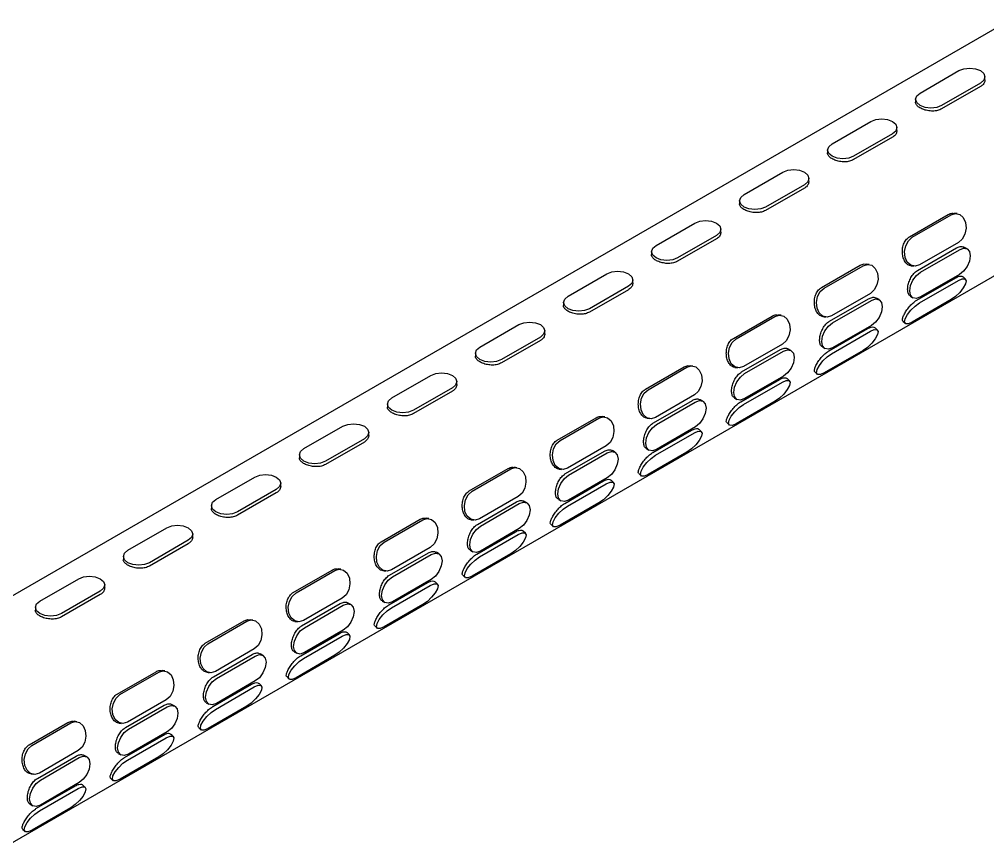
# Model space of a CAD drawing. Extents: x 0 to 3125, y 0 to 2290.
# Drawn here: x 2037.6 to 2195.8, y 1571.1 to 1706 of the extents above; entities that cross this region are included whole.
import ezdxf

# ---------------------------------------------------------------- set-up
doc = ezdxf.new("R2010")
doc.units = 0
doc.header["$LTSCALE"] = 10
doc.header["$MEASUREMENT"] = 0
doc.layers.get('0').update_dxf_attribs({"linetype": 'CONTINUOUS'})

msp = doc.modelspace()

# ---------------------------------------------------------------- linework, layer by layer
at = {"color": 7, "linetype": 'Continuous', "lineweight": 25}
for p, q in [((2301.2, 1764.62), (1888.05, 1526.11)), ((1905.5, 1495.89), (2318.64, 1734.4)), ((2184.77, 1693.96), (2191.11, 1697.62)), ((2195.37, 1696.13), (2195.37, 1696.61)), ((2194.64, 1695.59), (2188.29, 1691.93)), ((2194.64, 1695.04), (2188.29, 1691.37)), ((2184.04, 1692.94), (2184.04, 1692.46)), ((2170.38, 1685.65), (2176.73, 1689.32)), ((2180.98, 1687.82), (2180.98, 1688.3)), ((2180.25, 1687.29), (2173.91, 1683.62)), ((2180.25, 1686.73), (2173.91, 1683.07)), ((2169.65, 1684.64), (2169.65, 1684.16)), ((2156, 1677.35), (2162.35, 1681.01)), ((2165.87, 1678.98), (2159.53, 1675.32)), ((2166.6, 1679.52), (2166.6, 1680)), ((2165.87, 1678.43), (2159.53, 1674.77)), ((2155.27, 1676.33), (2155.27, 1675.85)), ((2183.02, 1670.45), (2189.37, 1674.11)), ((2183.47, 1670.38), (2189.82, 1674.04)), ((2190.81, 1674.25), (2190.39, 1674.31)), ((2141.62, 1669.05), (2147.96, 1672.71)), ((2152.22, 1671.22), (2152.22, 1671.7)), ((2151.49, 1670.68), (2145.14, 1667.02)), ((2151.49, 1670.13), (2145.14, 1666.46)), ((2191.03, 1669.52), (2184.68, 1665.86)), ((2140.89, 1668.03), (2140.89, 1667.55)), ((2184.37, 1664.98), (2190.71, 1668.64)), ((2184.85, 1664.7), (2191.19, 1668.36)), ((2192.44, 1668.49), (2192.02, 1668.73)), ((2176.43, 1665.94), (2176.01, 1666.01)), ((2127.24, 1660.75), (2133.58, 1664.41)), ((2168.64, 1662.15), (2174.99, 1665.81)), ((2169.09, 1662.08), (2175.44, 1665.74)), ((2183.28, 1665.72), (2183.7, 1665.66)), ((2137.84, 1662.92), (2137.84, 1663.4)), ((2184.24, 1660.11), (2190.58, 1663.77)), ((2184.69, 1659.66), (2191.03, 1663.32)), ((2191.2, 1664.29), (2184.85, 1660.63)), ((2192.19, 1663.52), (2191.82, 1663.9)), ((2137.11, 1662.38), (2130.76, 1658.71)), ((2137.11, 1661.82), (2130.76, 1658.16)), ((2176.65, 1661.22), (2170.3, 1657.56)), ((2126.51, 1659.73), (2126.51, 1659.25)), ((2169.99, 1656.67), (2176.33, 1660.34)), ((2170.46, 1656.4), (2176.81, 1660.06)), ((2178.06, 1660.19), (2177.64, 1660.42)), ((2183.19, 1660.75), (2183.6, 1660.51)), ((2189.83, 1660.19), (2183.49, 1656.53)), ((2154.26, 1653.85), (2160.6, 1657.51)), ((2154.71, 1653.78), (2161.05, 1657.44)), ((2162.04, 1657.64), (2161.63, 1657.71)), ((2168.9, 1657.42), (2169.31, 1657.35)), ((2181.95, 1656.7), (2182.33, 1656.33)), ((2112.85, 1652.44), (2119.2, 1656.11)), ((2123.45, 1654.61), (2123.45, 1655.09)), ((2169.86, 1651.8), (2176.2, 1655.47)), ((2170.31, 1651.35), (2176.65, 1655.02)), ((2176.81, 1655.99), (2170.47, 1652.33)), ((2177.81, 1655.22), (2177.43, 1655.59)), ((2122.72, 1654.07), (2116.38, 1650.41)), ((2122.72, 1653.52), (2116.38, 1649.86)), ((2155.6, 1648.37), (2161.95, 1652.03)), ((2162.26, 1652.92), (2155.92, 1649.25)), ((2156.08, 1648.1), (2162.43, 1651.76)), ((2163.67, 1651.88), (2163.26, 1652.12)), ((2168.81, 1652.44), (2169.22, 1652.2)), ((2175.45, 1651.89), (2169.1, 1648.22)), ((2112.12, 1651.43), (2112.12, 1650.95)), ((2139.88, 1645.54), (2146.22, 1649.21)), ((2140.33, 1645.47), (2146.67, 1649.14)), ((2147.66, 1649.34), (2147.24, 1649.4)), ((2154.51, 1649.12), (2154.93, 1649.05)), ((2098.47, 1644.14), (2104.82, 1647.8)), ((2155.47, 1643.5), (2161.82, 1647.16)), ((2162.43, 1647.69), (2156.08, 1644.02)), ((2163.43, 1646.91), (2163.05, 1647.29)), ((2167.57, 1648.4), (2167.95, 1648.02)), ((2108.34, 1645.77), (2102, 1642.11)), ((2109.07, 1646.31), (2109.07, 1646.79)), ((2155.92, 1643.05), (2162.27, 1646.72)), ((2108.34, 1645.22), (2102, 1641.56)), ((2147.88, 1644.61), (2141.54, 1640.95)), ((2149.29, 1643.58), (2148.87, 1643.82)), ((2154.42, 1644.14), (2154.84, 1643.9)), ((2097.74, 1643.12), (2097.74, 1642.64)), ((2141.22, 1640.07), (2147.57, 1643.73)), ((2141.7, 1639.79), (2148.04, 1643.46)), ((2161.07, 1643.58), (2154.72, 1639.92)), ((2125.49, 1637.24), (2131.84, 1640.9)), ((2125.94, 1637.17), (2132.29, 1640.83)), ((2133.28, 1641.04), (2132.86, 1641.1)), ((2140.13, 1640.81), (2140.55, 1640.75)), ((2084.09, 1635.84), (2090.43, 1639.5)), ((2148.05, 1639.38), (2141.7, 1635.72)), ((2153.19, 1640.1), (2153.56, 1639.72)), ((2093.96, 1637.47), (2087.61, 1633.81)), ((2094.69, 1638.01), (2094.69, 1638.49)), ((2141.09, 1635.2), (2147.44, 1638.86)), ((2141.54, 1634.75), (2147.89, 1638.41)), ((2149.04, 1638.61), (2148.67, 1638.99)), ((2093.96, 1636.92), (2087.61, 1633.25)), ((2133.5, 1636.31), (2127.15, 1632.65)), ((2083.36, 1634.82), (2083.36, 1634.34)), ((2126.84, 1631.77), (2133.18, 1635.43)), ((2127.32, 1631.49), (2133.66, 1635.15)), ((2134.91, 1635.28), (2134.49, 1635.52)), ((2140.04, 1635.84), (2140.46, 1635.6)), ((2146.68, 1635.28), (2140.34, 1631.62)), ((2118.9, 1632.73), (2118.48, 1632.8)), ((2069.71, 1627.53), (2076.05, 1631.2)), ((2111.11, 1628.94), (2117.46, 1632.6)), ((2111.56, 1628.87), (2117.91, 1632.53)), ((2125.75, 1632.51), (2126.17, 1632.45)), ((2138.8, 1631.79), (2139.18, 1631.42)), ((2080.31, 1629.7), (2080.31, 1630.18)), ((2126.71, 1626.89), (2133.05, 1630.56)), ((2127.16, 1626.45), (2133.5, 1630.11)), ((2133.66, 1631.08), (2127.32, 1627.42)), ((2134.66, 1630.31), (2134.28, 1630.68)), ((2079.58, 1629.17), (2073.23, 1625.5)), ((2079.58, 1628.61), (2073.23, 1624.95)), ((2119.12, 1628.01), (2112.77, 1624.35)), ((2068.98, 1626.52), (2068.98, 1626.04)), ((2112.45, 1623.46), (2118.8, 1627.13)), ((2112.93, 1623.19), (2119.28, 1626.85)), ((2120.53, 1626.97), (2120.11, 1627.21)), ((2125.66, 1627.53), (2126.07, 1627.29)), ((2132.3, 1626.98), (2125.96, 1623.31)), ((2096.73, 1620.63), (2103.07, 1624.3)), ((2097.18, 1620.56), (2103.52, 1624.23)), ((2104.51, 1624.43), (2104.1, 1624.49)), ((2111.37, 1624.21), (2111.78, 1624.14)), ((2124.42, 1623.49), (2124.8, 1623.11)), ((2055.32, 1619.23), (2061.67, 1622.89)), ((2065.92, 1621.4), (2065.92, 1621.88)), ((2112.33, 1618.59), (2118.67, 1622.26)), ((2112.78, 1618.14), (2119.12, 1621.81)), ((2119.28, 1622.78), (2112.94, 1619.11)), ((2120.28, 1622.01), (2119.9, 1622.38)), ((2065.19, 1620.86), (2058.85, 1617.2)), ((2065.19, 1620.31), (2058.85, 1616.65)), ((2098.07, 1615.16), (2104.42, 1618.82)), ((2104.73, 1619.71), (2098.39, 1616.04)), ((2098.55, 1614.88), (2104.9, 1618.55)), ((2106.14, 1618.67), (2105.73, 1618.91)), ((2111.28, 1619.23), (2111.69, 1618.99)), ((2117.92, 1618.67), (2111.57, 1615.01)), ((2054.59, 1618.21), (2054.59, 1617.73)), ((2082.35, 1612.33), (2088.69, 1615.99)), ((2082.8, 1612.26), (2089.14, 1615.92)), ((2090.13, 1616.13), (2089.71, 1616.19)), ((2096.98, 1615.91), (2097.4, 1615.84)), ((2040.94, 1610.93), (2047.29, 1614.59)), ((2097.94, 1610.29), (2104.29, 1613.95)), ((2104.9, 1614.47), (2098.55, 1610.81)), ((2105.9, 1613.7), (2105.52, 1614.08)), ((2110.04, 1615.19), (2110.41, 1614.81)), ((2050.81, 1612.56), (2044.47, 1608.9)), ((2051.54, 1613.1), (2051.54, 1613.58)), ((2098.39, 1609.84), (2104.74, 1613.5)), ((2050.81, 1612.01), (2044.47, 1608.34)), ((2090.35, 1611.4), (2084.01, 1607.74)), ((2091.76, 1610.37), (2091.34, 1610.61)), ((2096.89, 1610.93), (2097.31, 1610.69)), ((2040.21, 1609.91), (2040.21, 1609.43)), ((2083.69, 1606.86), (2090.03, 1610.52)), ((2084.17, 1606.58), (2090.51, 1610.24)), ((2103.54, 1610.37), (2097.19, 1606.71)), ((2067.96, 1604.03), (2074.31, 1607.69)), ((2068.41, 1603.96), (2074.76, 1607.62)), ((2075.75, 1607.82), (2075.33, 1607.89)), ((2082.6, 1607.6), (2083.02, 1607.54)), ((2090.52, 1606.17), (2084.17, 1602.51)), ((2095.66, 1606.88), (2096.03, 1606.51)), ((2083.56, 1601.99), (2089.91, 1605.65)), ((2084.01, 1601.54), (2090.36, 1605.2)), ((2091.51, 1605.4), (2091.14, 1605.78)), ((2075.97, 1603.1), (2069.62, 1599.44)), ((2069.31, 1598.55), (2075.65, 1602.22)), ((2069.79, 1598.28), (2076.13, 1601.94)), ((2077.38, 1602.06), (2076.96, 1602.3)), ((2082.51, 1602.62), (2082.93, 1602.39)), ((2089.15, 1602.07), (2082.81, 1598.41)), ((2061.36, 1599.52), (2060.95, 1599.59)), ((2053.58, 1595.73), (2059.93, 1599.39)), ((2054.03, 1595.66), (2060.38, 1599.32)), ((2068.22, 1599.3), (2068.63, 1599.23)), ((2081.27, 1598.58), (2081.65, 1598.21)), ((2069.18, 1593.68), (2075.52, 1597.35)), ((2069.63, 1593.23), (2075.97, 1596.9)), ((2076.13, 1597.87), (2069.79, 1594.21)), ((2077.13, 1597.1), (2076.75, 1597.47)), ((2061.59, 1594.8), (2055.24, 1591.13)), ((2054.92, 1590.25), (2061.27, 1593.91)), ((2055.4, 1589.98), (2061.75, 1593.64)), ((2062.99, 1593.76), (2062.58, 1594)), ((2068.13, 1594.32), (2068.54, 1594.08)), ((2074.77, 1593.77), (2068.43, 1590.1)), ((2039.2, 1587.42), (2045.54, 1591.09)), ((2039.65, 1587.35), (2045.99, 1591.02)), ((2046.98, 1591.22), (2046.57, 1591.28)), ((2053.83, 1591), (2054.25, 1590.93)), ((2066.89, 1590.28), (2067.27, 1589.9)), ((2054.79, 1585.38), (2061.14, 1589.04)), ((2055.25, 1584.93), (2061.59, 1588.59)), ((2061.75, 1589.57), (2055.41, 1585.9)), ((2062.75, 1588.79), (2062.37, 1589.17)), ((2040.54, 1581.95), (2046.89, 1585.61)), ((2047.2, 1586.49), (2040.86, 1582.83)), ((2041.02, 1581.67), (2047.37, 1585.34)), ((2048.61, 1585.46), (2048.2, 1585.7)), ((2053.74, 1586.02), (2054.16, 1585.78)), ((2060.39, 1585.46), (2054.04, 1581.8)), ((2039.45, 1582.69), (2039.87, 1582.63)), ((2040.41, 1577.08), (2046.76, 1580.74)), ((2047.37, 1581.26), (2041.02, 1577.6)), ((2048.37, 1580.49), (2047.99, 1580.87)), ((2052.51, 1581.98), (2052.88, 1581.6)), ((2040.86, 1576.63), (2047.21, 1580.29)), ((2039.36, 1577.72), (2039.78, 1577.48)), ((2046.01, 1577.16), (2039.66, 1573.5)), ((2038.13, 1573.67), (2038.5, 1573.3))]:
    msp.add_line(p, q, dxfattribs=at)
at = {"color": 7, "linetype": 'Continuous', "lineweight": 25, "flags": 128}
for points in [[(2191.11, 1697.62), (2191.92, 1697.93), (2192.87, 1698.04), (2193.83, 1697.93), (2194.64, 1697.62), (2195.18, 1697.16), (2195.37, 1696.61), (2195.18, 1696.06), (2194.64, 1695.59)], [(2188.29, 1691.93), (2187.48, 1691.61), (2186.53, 1691.5), (2185.58, 1691.61), (2184.77, 1691.92), (2184.23, 1692.39), (2184.04, 1692.94), (2184.23, 1693.49), (2184.77, 1693.96)], [(2176.73, 1689.32), (2177.54, 1689.63), (2178.49, 1689.74), (2179.45, 1689.63), (2180.25, 1689.32), (2180.79, 1688.85), (2180.98, 1688.3), (2180.79, 1687.75), (2180.25, 1687.29)], [(2173.91, 1683.62), (2173.1, 1683.31), (2172.15, 1683.2), (2171.19, 1683.31), (2170.38, 1683.62), (2169.84, 1684.09), (2169.65, 1684.64), (2169.84, 1685.19), (2170.38, 1685.65)], [(2162.35, 1681.01), (2163.16, 1681.33), (2164.11, 1681.44), (2165.06, 1681.33), (2165.87, 1681.02), (2166.41, 1680.55), (2166.6, 1680), (2166.41, 1679.45), (2165.87, 1678.98)], [(2159.53, 1675.32), (2158.72, 1675.01), (2157.76, 1674.9), (2156.81, 1675.01), (2156, 1675.32), (2155.46, 1675.78), (2155.27, 1676.33), (2155.46, 1676.89), (2156, 1677.35)], [(2189.82, 1674.04), (2190.54, 1674.26), (2191.24, 1674.1), (2191.82, 1673.59), (2192.19, 1672.8), (2192.28, 1671.86), (2192.1, 1670.9), (2191.66, 1670.08), (2191.03, 1669.52)], [(2147.96, 1672.71), (2148.77, 1673.02), (2149.73, 1673.13), (2150.68, 1673.03), (2151.49, 1672.71), (2152.03, 1672.25), (2152.22, 1671.7), (2152.03, 1671.15), (2151.49, 1670.68)], [(2184.68, 1665.86), (2183.96, 1665.64), (2183.26, 1665.8), (2182.68, 1666.32), (2182.32, 1667.1), (2182.22, 1668.05), (2182.41, 1669), (2182.85, 1669.82), (2183.47, 1670.38)], [(2145.14, 1667.02), (2144.34, 1666.71), (2143.38, 1666.6), (2142.43, 1666.7), (2141.62, 1667.02), (2141.08, 1667.48), (2140.89, 1668.03), (2141.08, 1668.58), (2141.62, 1669.05)], [(2191.19, 1668.36), (2191.87, 1668.6), (2192.44, 1668.49), (2192.82, 1668.05), (2192.96, 1667.35), (2192.82, 1666.49), (2192.44, 1665.61), (2191.87, 1664.84), (2191.2, 1664.29)], [(2175.44, 1665.74), (2176.16, 1665.96), (2176.86, 1665.8), (2177.44, 1665.29), (2177.8, 1664.5), (2177.9, 1663.56), (2177.72, 1662.6), (2177.27, 1661.78), (2176.65, 1661.22)], [(2133.58, 1664.41), (2134.39, 1664.72), (2135.34, 1664.83), (2136.3, 1664.72), (2137.11, 1664.41), (2137.65, 1663.94), (2137.84, 1663.39), (2137.65, 1662.84), (2137.11, 1662.38)], [(2184.85, 1660.63), (2184.18, 1660.39), (2183.6, 1660.51), (2183.22, 1660.95), (2183.09, 1661.65), (2183.22, 1662.5), (2183.6, 1663.39), (2184.17, 1664.16), (2184.85, 1664.7)], [(2191.03, 1663.32), (2191.66, 1663.59), (2192.1, 1663.58), (2192.29, 1663.29), (2192.2, 1662.77), (2191.83, 1662.1), (2191.25, 1661.37), (2190.55, 1660.7), (2189.83, 1660.19)], [(2170.3, 1657.56), (2169.58, 1657.34), (2168.88, 1657.5), (2168.3, 1658.01), (2167.93, 1658.8), (2167.84, 1659.74), (2168.02, 1660.7), (2168.46, 1661.52), (2169.09, 1662.08)], [(2130.76, 1658.71), (2129.95, 1658.4), (2129, 1658.29), (2128.04, 1658.4), (2127.24, 1658.71), (2126.7, 1659.18), (2126.51, 1659.73), (2126.7, 1660.28), (2127.24, 1660.75)], [(2176.81, 1660.06), (2177.48, 1660.3), (2178.06, 1660.18), (2178.44, 1659.74), (2178.57, 1659.04), (2178.44, 1658.19), (2178.06, 1657.3), (2177.49, 1656.53), (2176.81, 1655.99)], [(2183.49, 1656.53), (2182.86, 1656.26), (2182.42, 1656.26), (2182.23, 1656.55), (2182.32, 1657.07), (2182.69, 1657.75), (2183.27, 1658.48), (2183.97, 1659.15), (2184.69, 1659.66)], [(2119.2, 1656.11), (2120.01, 1656.42), (2120.96, 1656.53), (2121.92, 1656.42), (2122.72, 1656.11), (2123.26, 1655.64), (2123.45, 1655.09), (2123.26, 1654.54), (2122.72, 1654.07)], [(2161.05, 1657.44), (2161.78, 1657.66), (2162.48, 1657.5), (2163.06, 1656.98), (2163.42, 1656.2), (2163.52, 1655.25), (2163.33, 1654.3), (2162.89, 1653.48), (2162.26, 1652.92)], [(2170.47, 1652.33), (2169.79, 1652.09), (2169.22, 1652.2), (2168.84, 1652.64), (2168.7, 1653.34), (2168.84, 1654.2), (2169.22, 1655.08), (2169.79, 1655.85), (2170.46, 1656.4)], [(2176.65, 1655.02), (2177.28, 1655.29), (2177.72, 1655.28), (2177.91, 1654.99), (2177.81, 1654.47), (2177.45, 1653.79), (2176.87, 1653.06), (2176.17, 1652.39), (2175.45, 1651.89)], [(2155.92, 1649.25), (2155.2, 1649.04), (2154.49, 1649.2), (2153.92, 1649.71), (2153.55, 1650.5), (2153.45, 1651.44), (2153.64, 1652.39), (2154.08, 1653.21), (2154.71, 1653.78)], [(2116.38, 1650.41), (2115.57, 1650.1), (2114.62, 1649.99), (2113.66, 1650.1), (2112.85, 1650.41), (2112.31, 1650.88), (2112.12, 1651.43), (2112.31, 1651.98), (2112.85, 1652.44)], [(2162.43, 1651.76), (2163.1, 1651.99), (2163.67, 1651.88), (2164.06, 1651.44), (2164.19, 1650.74), (2164.06, 1649.88), (2163.68, 1649), (2163.1, 1648.23), (2162.43, 1647.69)], [(2169.1, 1648.22), (2168.47, 1647.95), (2168.03, 1647.96), (2167.85, 1648.25), (2167.94, 1648.77), (2168.31, 1649.45), (2168.88, 1650.18), (2169.59, 1650.85), (2170.31, 1651.35)], [(2146.67, 1649.14), (2147.39, 1649.35), (2148.1, 1649.19), (2148.67, 1648.68), (2149.04, 1647.89), (2149.14, 1646.95), (2148.95, 1646), (2148.51, 1645.18), (2147.88, 1644.61)], [(2104.82, 1647.8), (2105.62, 1648.12), (2106.58, 1648.23), (2107.53, 1648.12), (2108.34, 1647.81), (2108.88, 1647.34), (2109.07, 1646.79), (2108.88, 1646.24), (2108.34, 1645.77)], [(2156.08, 1644.02), (2155.41, 1643.79), (2154.84, 1643.9), (2154.46, 1644.34), (2154.32, 1645.04), (2154.45, 1645.9), (2154.84, 1646.78), (2155.41, 1647.55), (2156.08, 1648.1)], [(2162.27, 1646.72), (2162.9, 1646.99), (2163.34, 1646.98), (2163.53, 1646.69), (2163.43, 1646.17), (2163.07, 1645.49), (2162.49, 1644.76), (2161.79, 1644.09), (2161.07, 1643.58)], [(2141.54, 1640.95), (2140.82, 1640.73), (2140.11, 1640.89), (2139.53, 1641.41), (2139.17, 1642.19), (2139.07, 1643.14), (2139.26, 1644.09), (2139.7, 1644.91), (2140.33, 1645.47)], [(2102, 1642.11), (2101.19, 1641.8), (2100.23, 1641.69), (2099.28, 1641.8), (2098.47, 1642.11), (2097.93, 1642.57), (2097.74, 1643.12), (2097.93, 1643.67), (2098.47, 1644.14)], [(2148.04, 1643.46), (2148.72, 1643.69), (2149.29, 1643.58), (2149.67, 1643.14), (2149.81, 1642.44), (2149.67, 1641.58), (2149.29, 1640.7), (2148.72, 1639.93), (2148.05, 1639.38)], [(2154.72, 1639.92), (2154.09, 1639.65), (2153.65, 1639.66), (2153.46, 1639.95), (2153.56, 1640.47), (2153.92, 1641.15), (2154.5, 1641.87), (2155.2, 1642.54), (2155.92, 1643.05)], [(2132.29, 1640.83), (2133.01, 1641.05), (2133.71, 1640.89), (2134.29, 1640.38), (2134.66, 1639.59), (2134.75, 1638.65), (2134.57, 1637.69), (2134.13, 1636.87), (2133.5, 1636.31)], [(2090.43, 1639.5), (2091.24, 1639.81), (2092.2, 1639.92), (2093.15, 1639.81), (2093.96, 1639.5), (2094.5, 1639.04), (2094.69, 1638.49), (2094.5, 1637.94), (2093.96, 1637.47)], [(2141.7, 1635.72), (2141.03, 1635.49), (2140.46, 1635.6), (2140.07, 1636.04), (2139.94, 1636.74), (2140.07, 1637.6), (2140.45, 1638.48), (2141.02, 1639.25), (2141.7, 1639.79)], [(2147.89, 1638.41), (2148.51, 1638.68), (2148.96, 1638.67), (2149.14, 1638.39), (2149.05, 1637.86), (2148.68, 1637.19), (2148.11, 1636.46), (2147.4, 1635.79), (2146.68, 1635.28)], [(2127.15, 1632.65), (2126.43, 1632.43), (2125.73, 1632.59), (2125.15, 1633.1), (2124.79, 1633.89), (2124.69, 1634.83), (2124.88, 1635.79), (2125.32, 1636.61), (2125.94, 1637.17)], [(2087.61, 1633.81), (2086.8, 1633.49), (2085.85, 1633.38), (2084.9, 1633.49), (2084.09, 1633.8), (2083.55, 1634.27), (2083.36, 1634.82), (2083.55, 1635.37), (2084.09, 1635.84)], [(2133.66, 1635.15), (2134.34, 1635.39), (2134.91, 1635.28), (2135.29, 1634.84), (2135.43, 1634.13), (2135.29, 1633.28), (2134.91, 1632.4), (2134.34, 1631.62), (2133.66, 1631.08)], [(2140.34, 1631.62), (2139.71, 1631.35), (2139.27, 1631.36), (2139.08, 1631.64), (2139.18, 1632.17), (2139.54, 1632.84), (2140.12, 1633.57), (2140.82, 1634.24), (2141.54, 1634.75)], [(2117.91, 1632.53), (2118.63, 1632.75), (2119.33, 1632.59), (2119.91, 1632.07), (2120.27, 1631.29), (2120.37, 1630.34), (2120.19, 1629.39), (2119.74, 1628.57), (2119.12, 1628.01)], [(2076.05, 1631.2), (2076.86, 1631.51), (2077.81, 1631.62), (2078.77, 1631.51), (2079.58, 1631.2), (2080.12, 1630.73), (2080.31, 1630.18), (2080.12, 1629.63), (2079.58, 1629.17)], [(2127.32, 1627.42), (2126.65, 1627.18), (2126.07, 1627.29), (2125.69, 1627.73), (2125.56, 1628.44), (2125.69, 1629.29), (2126.07, 1630.17), (2126.64, 1630.95), (2127.32, 1631.49)], [(2133.5, 1630.11), (2134.13, 1630.38), (2134.57, 1630.37), (2134.76, 1630.08), (2134.66, 1629.56), (2134.3, 1628.88), (2133.72, 1628.16), (2133.02, 1627.49), (2132.3, 1626.98)], [(2112.77, 1624.35), (2112.05, 1624.13), (2111.35, 1624.29), (2110.77, 1624.8), (2110.4, 1625.59), (2110.31, 1626.53), (2110.49, 1627.49), (2110.93, 1628.31), (2111.56, 1628.87)], [(2073.23, 1625.5), (2072.42, 1625.19), (2071.47, 1625.08), (2070.51, 1625.19), (2069.71, 1625.5), (2069.17, 1625.97), (2068.98, 1626.52), (2069.17, 1627.07), (2069.71, 1627.53)], [(2119.28, 1626.85), (2119.95, 1627.08), (2120.53, 1626.97), (2120.91, 1626.53), (2121.04, 1625.83), (2120.91, 1624.97), (2120.53, 1624.09), (2119.96, 1623.32), (2119.28, 1622.78)], [(2125.96, 1623.31), (2125.33, 1623.04), (2124.89, 1623.05), (2124.7, 1623.34), (2124.79, 1623.86), (2125.16, 1624.54), (2125.74, 1625.27), (2126.44, 1625.94), (2127.16, 1626.45)], [(2061.67, 1622.89), (2062.48, 1623.21), (2063.43, 1623.32), (2064.38, 1623.21), (2065.19, 1622.9), (2065.73, 1622.43), (2065.92, 1621.88), (2065.73, 1621.33), (2065.19, 1620.86)], [(2103.52, 1624.23), (2104.24, 1624.44), (2104.95, 1624.28), (2105.53, 1623.77), (2105.89, 1622.98), (2105.99, 1622.04), (2105.8, 1621.09), (2105.36, 1620.27), (2104.73, 1619.71)], [(2112.94, 1619.11), (2112.26, 1618.88), (2111.69, 1618.99), (2111.31, 1619.43), (2111.17, 1620.13), (2111.31, 1620.99), (2111.69, 1621.87), (2112.26, 1622.64), (2112.93, 1623.19)], [(2119.12, 1621.81), (2119.75, 1622.08), (2120.19, 1622.07), (2120.38, 1621.78), (2120.28, 1621.26), (2119.92, 1620.58), (2119.34, 1619.85), (2118.64, 1619.18), (2117.92, 1618.67)], [(2098.39, 1616.04), (2097.67, 1615.83), (2096.96, 1615.99), (2096.39, 1616.5), (2096.02, 1617.29), (2095.92, 1618.23), (2096.11, 1619.18), (2096.55, 1620), (2097.18, 1620.56)], [(2058.85, 1617.2), (2058.04, 1616.89), (2057.09, 1616.78), (2056.13, 1616.89), (2055.32, 1617.2), (2054.78, 1617.66), (2054.59, 1618.21), (2054.78, 1618.76), (2055.32, 1619.23)], [(2104.9, 1618.55), (2105.57, 1618.78), (2106.14, 1618.67), (2106.53, 1618.23), (2106.66, 1617.53), (2106.53, 1616.67), (2106.15, 1615.79), (2105.57, 1615.02), (2104.9, 1614.47)], [(2111.57, 1615.01), (2110.94, 1614.74), (2110.5, 1614.75), (2110.32, 1615.04), (2110.41, 1615.56), (2110.78, 1616.24), (2111.35, 1616.97), (2112.06, 1617.63), (2112.78, 1618.14)], [(2089.14, 1615.92), (2089.86, 1616.14), (2090.57, 1615.98), (2091.14, 1615.47), (2091.51, 1614.68), (2091.61, 1613.74), (2091.42, 1612.78), (2090.98, 1611.96), (2090.35, 1611.4)], [(2047.29, 1614.59), (2048.09, 1614.9), (2049.05, 1615.01), (2050, 1614.9), (2050.81, 1614.59), (2051.35, 1614.13), (2051.54, 1613.58), (2051.35, 1613.03), (2050.81, 1612.56)], [(2098.55, 1610.81), (2097.88, 1610.58), (2097.31, 1610.69), (2096.93, 1611.13), (2096.79, 1611.83), (2096.92, 1612.69), (2097.31, 1613.57), (2097.88, 1614.34), (2098.55, 1614.88)], [(2104.74, 1613.5), (2105.37, 1613.77), (2105.81, 1613.76), (2106, 1613.48), (2105.9, 1612.95), (2105.54, 1612.28), (2104.96, 1611.55), (2104.26, 1610.88), (2103.54, 1610.37)], [(2084.01, 1607.74), (2083.28, 1607.52), (2082.58, 1607.68), (2082, 1608.2), (2081.64, 1608.98), (2081.54, 1609.93), (2081.73, 1610.88), (2082.17, 1611.7), (2082.8, 1612.26)], [(2044.47, 1608.9), (2043.66, 1608.59), (2042.7, 1608.48), (2041.75, 1608.58), (2040.94, 1608.9), (2040.4, 1609.36), (2040.21, 1609.91), (2040.4, 1610.46), (2040.94, 1610.93)], [(2090.51, 1610.24), (2091.19, 1610.48), (2091.76, 1610.37), (2092.14, 1609.93), (2092.28, 1609.23), (2092.14, 1608.37), (2091.76, 1607.49), (2091.19, 1606.72), (2090.52, 1606.17)], [(2097.19, 1606.71), (2096.56, 1606.44), (2096.12, 1606.45), (2095.93, 1606.73), (2096.03, 1607.26), (2096.39, 1607.93), (2096.97, 1608.66), (2097.67, 1609.33), (2098.39, 1609.84)], [(2074.76, 1607.62), (2075.48, 1607.84), (2076.18, 1607.68), (2076.76, 1607.17), (2077.13, 1606.38), (2077.22, 1605.44), (2077.04, 1604.48), (2076.6, 1603.66), (2075.97, 1603.1)], [(2084.17, 1602.51), (2083.5, 1602.27), (2082.93, 1602.39), (2082.54, 1602.83), (2082.41, 1603.53), (2082.54, 1604.38), (2082.92, 1605.27), (2083.49, 1606.04), (2084.17, 1606.58)], [(2090.36, 1605.2), (2090.98, 1605.47), (2091.43, 1605.46), (2091.61, 1605.17), (2091.52, 1604.65), (2091.15, 1603.98), (2090.58, 1603.25), (2089.87, 1602.58), (2089.15, 1602.07)], [(2069.62, 1599.44), (2068.9, 1599.22), (2068.2, 1599.38), (2067.62, 1599.89), (2067.26, 1600.68), (2067.16, 1601.62), (2067.34, 1602.58), (2067.79, 1603.4), (2068.41, 1603.96)], [(2076.13, 1601.94), (2076.81, 1602.18), (2077.38, 1602.06), (2077.76, 1601.62), (2077.9, 1600.92), (2077.76, 1600.07), (2077.38, 1599.18), (2076.81, 1598.41), (2076.13, 1597.87)], [(2082.81, 1598.41), (2082.18, 1598.14), (2081.74, 1598.14), (2081.55, 1598.43), (2081.65, 1598.95), (2082.01, 1599.63), (2082.59, 1600.36), (2083.29, 1601.03), (2084.01, 1601.54)], [(2060.38, 1599.32), (2061.1, 1599.54), (2061.8, 1599.38), (2062.38, 1598.86), (2062.74, 1598.08), (2062.84, 1597.13), (2062.65, 1596.18), (2062.21, 1595.36), (2061.59, 1594.8)], [(2069.79, 1594.21), (2069.11, 1593.97), (2068.54, 1594.08), (2068.16, 1594.52), (2068.03, 1595.22), (2068.16, 1596.08), (2068.54, 1596.96), (2069.11, 1597.73), (2069.79, 1598.28)], [(2075.97, 1596.9), (2076.6, 1597.17), (2077.04, 1597.16), (2077.23, 1596.87), (2077.13, 1596.35), (2076.77, 1595.67), (2076.19, 1594.94), (2075.49, 1594.27), (2074.77, 1593.77)], [(2055.24, 1591.13), (2054.52, 1590.92), (2053.82, 1591.08), (2053.24, 1591.59), (2052.87, 1592.38), (2052.78, 1593.32), (2052.96, 1594.27), (2053.4, 1595.09), (2054.03, 1595.66)], [(2061.75, 1593.64), (2062.42, 1593.87), (2063, 1593.76), (2063.38, 1593.32), (2063.51, 1592.62), (2063.38, 1591.76), (2063, 1590.88), (2062.43, 1590.11), (2061.75, 1589.57)], [(2068.43, 1590.1), (2067.8, 1589.83), (2067.35, 1589.84), (2067.17, 1590.13), (2067.26, 1590.65), (2067.63, 1591.33), (2068.21, 1592.06), (2068.91, 1592.73), (2069.63, 1593.23)], [(2045.99, 1591.02), (2046.71, 1591.23), (2047.42, 1591.07), (2048, 1590.56), (2048.36, 1589.77), (2048.46, 1588.83), (2048.27, 1587.88), (2047.83, 1587.06), (2047.2, 1586.49)], [(2055.41, 1585.9), (2054.73, 1585.67), (2054.16, 1585.78), (2053.78, 1586.22), (2053.64, 1586.92), (2053.78, 1587.78), (2054.16, 1588.66), (2054.73, 1589.43), (2055.4, 1589.98)], [(2061.59, 1588.59), (2062.22, 1588.86), (2062.66, 1588.86), (2062.85, 1588.57), (2062.75, 1588.05), (2062.39, 1587.37), (2061.81, 1586.64), (2061.11, 1585.97), (2060.39, 1585.46)], [(2040.86, 1582.83), (2040.14, 1582.61), (2039.43, 1582.77), (2038.86, 1583.29), (2038.49, 1584.07), (2038.39, 1585.02), (2038.58, 1585.97), (2039.02, 1586.79), (2039.65, 1587.35)], [(2047.37, 1585.34), (2048.04, 1585.57), (2048.61, 1585.46), (2049, 1585.02), (2049.13, 1584.32), (2049, 1583.46), (2048.62, 1582.58), (2048.04, 1581.81), (2047.37, 1581.26)], [(2054.04, 1581.8), (2053.41, 1581.53), (2052.97, 1581.54), (2052.79, 1581.83), (2052.88, 1582.35), (2053.25, 1583.02), (2053.82, 1583.75), (2054.52, 1584.42), (2055.25, 1584.93)], [(2041.02, 1577.6), (2040.35, 1577.37), (2039.78, 1577.48), (2039.39, 1577.92), (2039.26, 1578.62), (2039.39, 1579.48), (2039.77, 1580.36), (2040.35, 1581.13), (2041.02, 1581.67)], [(2047.21, 1580.29), (2047.84, 1580.56), (2048.28, 1580.55), (2048.46, 1580.27), (2048.37, 1579.74), (2048, 1579.07), (2047.43, 1578.34), (2046.73, 1577.67), (2046.01, 1577.16)], [(2039.66, 1573.5), (2039.03, 1573.23), (2038.59, 1573.24), (2038.4, 1573.52), (2038.5, 1574.05), (2038.86, 1574.72), (2039.44, 1575.45), (2040.14, 1576.12), (2040.86, 1576.63)]]:
    msp.add_lwpolyline(points, dxfattribs=at)
at = {"color": 7, "linetype": 'Continuous', "lineweight": 25}
for points, knots in [([(2195.37, 1696.13), (2195.34, 1695.95), (2195.29, 1695.6), (2194.96, 1695.24), (2194.7, 1695.08), (2194.64, 1695.04)], [0, 0, 0, 0, 0.423126, 0.853109, 1, 1, 1, 1]), ([(2188.29, 1691.37), (2188.08, 1691.27), (2187.64, 1691.07), (2186.82, 1690.99), (2185.97, 1691.07), (2185.18, 1691.29), (2184.54, 1691.62), (2184.16, 1692.02), (2183.99, 1692.31), (2184.04, 1692.46), (2184.04, 1692.46)], [0, 0, 0, 0, 0.142215, 0.284395, 0.42749, 0.571195, 0.713914, 0.855602, 0.997791, 1, 1, 1, 1]), ([(2180.98, 1687.82), (2180.96, 1687.65), (2180.9, 1687.3), (2180.58, 1686.93), (2180.32, 1686.77), (2180.25, 1686.73)], [0, 0, 0, 0, 0.423126, 0.853109, 1, 1, 1, 1]), ([(2173.91, 1683.07), (2173.69, 1682.97), (2173.26, 1682.77), (2172.43, 1682.69), (2171.59, 1682.76), (2170.8, 1682.99), (2170.16, 1683.32), (2169.77, 1683.72), (2169.61, 1684.01), (2169.66, 1684.15), (2169.66, 1684.16)], [0, 0, 0, 0, 0.142215, 0.284395, 0.42749, 0.571195, 0.713914, 0.855602, 0.997791, 1, 1, 1, 1]), ([(2166.6, 1679.52), (2166.57, 1679.35), (2166.52, 1678.99), (2166.19, 1678.63), (2165.94, 1678.47), (2165.87, 1678.43)], [0, 0, 0, 0, 0.423126, 0.853109, 1, 1, 1, 1]), ([(2159.53, 1674.77), (2159.31, 1674.67), (2158.88, 1674.47), (2158.05, 1674.38), (2157.21, 1674.46), (2156.42, 1674.68), (2155.78, 1675.02), (2155.39, 1675.42), (2155.23, 1675.71), (2155.27, 1675.85), (2155.27, 1675.85)], [0, 0, 0, 0, 0.1422151, 0.2843948, 0.4274898, 0.5711953, 0.7139137, 0.8556021, 0.9977915, 1, 1, 1, 1]), ([(2189.37, 1674.11), (2189.58, 1674.21), (2189.91, 1674.37), (2190.26, 1674.3), (2190.39, 1674.28)], [0, 0, 0, 0, 0.623079, 1, 1, 1, 1]), ([(2152.22, 1671.22), (2152.19, 1671.04), (2152.14, 1670.69), (2151.81, 1670.33), (2151.55, 1670.17), (2151.49, 1670.13)], [0, 0, 0, 0, 0.423126, 0.853109, 1, 1, 1, 1]), ([(2183.28, 1665.76), (2183.21, 1665.76), (2182.93, 1665.77), (2182.53, 1666.08), (2182.13, 1666.64), (2181.9, 1667.4), (2181.84, 1668.23), (2181.98, 1669.07), (2182.31, 1669.8), (2182.7, 1670.24), (2182.96, 1670.41), (2183.02, 1670.45)], [0, 0, 0, 0, 0.050788, 0.180219, 0.310202, 0.439293, 0.567452, 0.696064, 0.825819, 0.955648, 1, 1, 1, 1]), ([(2145.14, 1666.46), (2144.93, 1666.36), (2144.5, 1666.17), (2143.67, 1666.08), (2142.82, 1666.16), (2142.04, 1666.38), (2141.39, 1666.71), (2141.01, 1667.11), (2140.84, 1667.4), (2140.89, 1667.55), (2140.89, 1667.55)], [0, 0, 0, 0, 0.142215, 0.284395, 0.42749, 0.571195, 0.713914, 0.855602, 0.997791, 1, 1, 1, 1]), ([(2190.71, 1668.64), (2190.91, 1668.73), (2191.31, 1668.9), (2191.77, 1668.88), (2191.96, 1668.74), (2192.01, 1668.7)], [0, 0, 0, 0, 0.426968, 0.85383, 1, 1, 1, 1]), ([(2174.99, 1665.81), (2175.19, 1665.91), (2175.53, 1666.07), (2175.87, 1666), (2176, 1665.98)], [0, 0, 0, 0, 0.623079, 1, 1, 1, 1]), ([(2183.2, 1660.77), (2183.12, 1660.82), (2182.91, 1660.94), (2182.75, 1661.4), (2182.71, 1662.06), (2182.85, 1662.84), (2183.16, 1663.63), (2183.6, 1664.34), (2184.04, 1664.77), (2184.3, 1664.94), (2184.37, 1664.98)], [0, 0, 0, 0, 0.0943393, 0.2379396, 0.3805536, 0.5221382, 0.6642235, 0.8075723, 0.9510016, 1, 1, 1, 1]), ([(2137.83, 1662.92), (2137.81, 1662.74), (2137.76, 1662.39), (2137.43, 1662.03), (2137.17, 1661.87), (2137.11, 1661.82)], [0, 0, 0, 0, 0.423126, 0.853109, 1, 1, 1, 1]), ([(2190.58, 1663.77), (2190.78, 1663.86), (2191.16, 1664.05), (2191.59, 1664.06), (2191.74, 1663.93), (2191.8, 1663.87)], [0, 0, 0, 0, 0.368794, 0.737497, 1, 1, 1, 1]), ([(2168.9, 1657.45), (2168.82, 1657.46), (2168.55, 1657.47), (2168.15, 1657.78), (2167.75, 1658.34), (2167.52, 1659.09), (2167.46, 1659.93), (2167.6, 1660.76), (2167.93, 1661.5), (2168.31, 1661.94), (2168.58, 1662.11), (2168.64, 1662.15)], [0, 0, 0, 0, 0.0507877, 0.1802188, 0.3102021, 0.4392927, 0.5674516, 0.6960635, 0.8258193, 0.9556478, 1, 1, 1, 1]), ([(2176.33, 1660.34), (2176.53, 1660.42), (2176.92, 1660.6), (2177.39, 1660.58), (2177.58, 1660.44), (2177.62, 1660.4)], [0, 0, 0, 0, 0.426968, 0.85383, 1, 1, 1, 1]), ([(2181.97, 1656.72), (2181.95, 1656.73), (2181.85, 1656.78), (2181.87, 1657.06), (2182.04, 1657.56), (2182.38, 1658.19), (2182.85, 1658.87), (2183.42, 1659.5), (2183.9, 1659.9), (2184.17, 1660.07), (2184.24, 1660.11)], [0, 0, 0, 0, 0.044156, 0.195713, 0.346229, 0.495659, 0.645618, 0.79691, 0.948286, 1, 1, 1, 1]), ([(2130.76, 1658.16), (2130.55, 1658.06), (2130.11, 1657.86), (2129.29, 1657.78), (2128.44, 1657.85), (2127.65, 1658.08), (2127.01, 1658.41), (2126.63, 1658.81), (2126.46, 1659.1), (2126.51, 1659.25), (2126.51, 1659.25)], [0, 0, 0, 0, 0.142215, 0.284395, 0.42749, 0.571195, 0.713914, 0.855602, 0.997791, 1, 1, 1, 1]), ([(2160.6, 1657.51), (2160.81, 1657.61), (2161.14, 1657.76), (2161.49, 1657.7), (2161.62, 1657.67)], [0, 0, 0, 0, 0.623079, 1, 1, 1, 1]), ([(2168.82, 1652.47), (2168.74, 1652.52), (2168.53, 1652.64), (2168.36, 1653.1), (2168.33, 1653.76), (2168.47, 1654.54), (2168.77, 1655.33), (2169.22, 1656.04), (2169.65, 1656.47), (2169.92, 1656.63), (2169.99, 1656.67)], [0, 0, 0, 0, 0.094339, 0.23794, 0.380554, 0.522138, 0.664223, 0.807572, 0.951002, 1, 1, 1, 1]), ([(2176.2, 1655.47), (2176.39, 1655.56), (2176.78, 1655.74), (2177.21, 1655.76), (2177.35, 1655.63), (2177.41, 1655.57)], [0, 0, 0, 0, 0.3687943, 0.737497, 1, 1, 1, 1]), ([(2123.45, 1654.61), (2123.43, 1654.44), (2123.37, 1654.08), (2123.04, 1653.72), (2122.79, 1653.56), (2122.72, 1653.52)], [0, 0, 0, 0, 0.423126, 0.853109, 1, 1, 1, 1]), ([(2154.52, 1649.15), (2154.44, 1649.15), (2154.17, 1649.17), (2153.76, 1649.47), (2153.37, 1650.04), (2153.13, 1650.79), (2153.08, 1651.63), (2153.21, 1652.46), (2153.54, 1653.2), (2153.93, 1653.64), (2154.19, 1653.8), (2154.26, 1653.85)], [0, 0, 0, 0, 0.050788, 0.180219, 0.310202, 0.439293, 0.567452, 0.696064, 0.825819, 0.955648, 1, 1, 1, 1]), ([(2161.95, 1652.03), (2162.15, 1652.12), (2162.54, 1652.3), (2163, 1652.28), (2163.19, 1652.13), (2163.24, 1652.1)], [0, 0, 0, 0, 0.426968, 0.85383, 1, 1, 1, 1]), ([(2167.59, 1648.42), (2167.57, 1648.43), (2167.47, 1648.47), (2167.49, 1648.76), (2167.66, 1649.26), (2168, 1649.89), (2168.47, 1650.56), (2169.04, 1651.2), (2169.52, 1651.6), (2169.79, 1651.76), (2169.86, 1651.8)], [0, 0, 0, 0, 0.044156, 0.195713, 0.346229, 0.495659, 0.645618, 0.79691, 0.948286, 1, 1, 1, 1]), ([(2116.38, 1649.86), (2116.16, 1649.76), (2115.73, 1649.56), (2114.9, 1649.48), (2114.06, 1649.55), (2113.27, 1649.78), (2112.63, 1650.11), (2112.24, 1650.51), (2112.08, 1650.8), (2112.13, 1650.94), (2112.13, 1650.95)], [0, 0, 0, 0, 0.142215, 0.284395, 0.42749, 0.571195, 0.713914, 0.855602, 0.997791, 1, 1, 1, 1]), ([(2146.22, 1649.21), (2146.43, 1649.3), (2146.76, 1649.46), (2147.11, 1649.39), (2147.24, 1649.37)], [0, 0, 0, 0, 0.623079, 1, 1, 1, 1]), ([(2154.44, 1644.17), (2154.36, 1644.21), (2154.15, 1644.33), (2153.98, 1644.79), (2153.95, 1645.46), (2154.09, 1646.23), (2154.39, 1647.02), (2154.84, 1647.73), (2155.27, 1648.16), (2155.54, 1648.33), (2155.6, 1648.37)], [0, 0, 0, 0, 0.0943393, 0.2379396, 0.3805536, 0.5221382, 0.6642235, 0.8075723, 0.9510016, 1, 1, 1, 1]), ([(2161.82, 1647.16), (2162.01, 1647.26), (2162.39, 1647.44), (2162.83, 1647.46), (2162.97, 1647.32), (2163.03, 1647.27)], [0, 0, 0, 0, 0.3687943, 0.737497, 1, 1, 1, 1]), ([(2109.07, 1646.31), (2109.04, 1646.13), (2108.99, 1645.78), (2108.66, 1645.42), (2108.41, 1645.26), (2108.34, 1645.22)], [0, 0, 0, 0, 0.423126, 0.853109, 1, 1, 1, 1]), ([(2140.13, 1640.85), (2140.06, 1640.85), (2139.78, 1640.86), (2139.38, 1641.17), (2138.99, 1641.73), (2138.75, 1642.49), (2138.7, 1643.32), (2138.83, 1644.16), (2139.16, 1644.89), (2139.55, 1645.34), (2139.81, 1645.5), (2139.88, 1645.54)], [0, 0, 0, 0, 0.050788, 0.180219, 0.310202, 0.439293, 0.567452, 0.696064, 0.825819, 0.955648, 1, 1, 1, 1]), ([(2147.57, 1643.73), (2147.76, 1643.82), (2148.16, 1643.99), (2148.62, 1643.98), (2148.81, 1643.83), (2148.86, 1643.79)], [0, 0, 0, 0, 0.426968, 0.85383, 1, 1, 1, 1]), ([(2102, 1641.56), (2101.78, 1641.46), (2101.35, 1641.26), (2100.52, 1641.17), (2099.68, 1641.25), (2098.89, 1641.47), (2098.25, 1641.8), (2097.86, 1642.2), (2097.7, 1642.5), (2097.74, 1642.64), (2097.74, 1642.64)], [0, 0, 0, 0, 0.142215, 0.284395, 0.42749, 0.571195, 0.713914, 0.855602, 0.997791, 1, 1, 1, 1]), ([(2153.21, 1640.12), (2153.18, 1640.13), (2153.09, 1640.17), (2153.11, 1640.46), (2153.27, 1640.96), (2153.62, 1641.59), (2154.09, 1642.26), (2154.65, 1642.89), (2155.14, 1643.3), (2155.4, 1643.46), (2155.47, 1643.5)], [0, 0, 0, 0, 0.044156, 0.195713, 0.346229, 0.495659, 0.645618, 0.79691, 0.948286, 1, 1, 1, 1]), ([(2131.84, 1640.9), (2132.05, 1641), (2132.38, 1641.16), (2132.73, 1641.09), (2132.86, 1641.07)], [0, 0, 0, 0, 0.623079, 1, 1, 1, 1]), ([(2140.06, 1635.86), (2139.97, 1635.91), (2139.76, 1636.03), (2139.6, 1636.49), (2139.57, 1637.15), (2139.71, 1637.93), (2140.01, 1638.72), (2140.45, 1639.43), (2140.89, 1639.86), (2141.15, 1640.03), (2141.22, 1640.07)], [0, 0, 0, 0, 0.094339, 0.23794, 0.380554, 0.522138, 0.664223, 0.807572, 0.951002, 1, 1, 1, 1]), ([(2147.44, 1638.86), (2147.63, 1638.95), (2148.01, 1639.14), (2148.44, 1639.16), (2148.59, 1639.02), (2148.65, 1638.97)], [0, 0, 0, 0, 0.368794, 0.737497, 1, 1, 1, 1]), ([(2094.69, 1638.01), (2094.66, 1637.83), (2094.61, 1637.48), (2094.28, 1637.12), (2094.02, 1636.96), (2093.96, 1636.92)], [0, 0, 0, 0, 0.423126, 0.853109, 1, 1, 1, 1]), ([(2125.75, 1632.54), (2125.68, 1632.55), (2125.4, 1632.56), (2125, 1632.87), (2124.6, 1633.43), (2124.37, 1634.18), (2124.31, 1635.02), (2124.45, 1635.85), (2124.78, 1636.59), (2125.17, 1637.03), (2125.43, 1637.2), (2125.49, 1637.24)], [0, 0, 0, 0, 0.050788, 0.180219, 0.310202, 0.439293, 0.567452, 0.696064, 0.825819, 0.955648, 1, 1, 1, 1]), ([(2087.61, 1633.25), (2087.4, 1633.15), (2086.96, 1632.95), (2086.14, 1632.87), (2085.29, 1632.95), (2084.5, 1633.17), (2083.86, 1633.5), (2083.48, 1633.9), (2083.31, 1634.19), (2083.36, 1634.34), (2083.36, 1634.34)], [0, 0, 0, 0, 0.1422151, 0.2843948, 0.4274898, 0.5711953, 0.7139137, 0.8556021, 0.9977915, 1, 1, 1, 1]), ([(2133.18, 1635.43), (2133.38, 1635.52), (2133.78, 1635.69), (2134.24, 1635.67), (2134.43, 1635.53), (2134.48, 1635.49)], [0, 0, 0, 0, 0.426968, 0.85383, 1, 1, 1, 1]), ([(2138.82, 1631.81), (2138.8, 1631.82), (2138.7, 1631.87), (2138.73, 1632.16), (2138.89, 1632.65), (2139.23, 1633.29), (2139.7, 1633.96), (2140.27, 1634.59), (2140.75, 1634.99), (2141.02, 1635.16), (2141.09, 1635.2)], [0, 0, 0, 0, 0.0441557, 0.195713, 0.3462294, 0.4956594, 0.6456177, 0.7969097, 0.9482865, 1, 1, 1, 1]), ([(2117.46, 1632.6), (2117.66, 1632.7), (2118, 1632.86), (2118.34, 1632.79), (2118.47, 1632.76)], [0, 0, 0, 0, 0.623079, 1, 1, 1, 1]), ([(2125.67, 1627.56), (2125.59, 1627.61), (2125.38, 1627.73), (2125.22, 1628.19), (2125.18, 1628.85), (2125.32, 1629.63), (2125.63, 1630.42), (2126.07, 1631.13), (2126.51, 1631.56), (2126.77, 1631.72), (2126.84, 1631.77)], [0, 0, 0, 0, 0.094339, 0.23794, 0.380554, 0.522138, 0.664223, 0.807572, 0.951002, 1, 1, 1, 1]), ([(2080.3, 1629.7), (2080.28, 1629.53), (2080.23, 1629.18), (2079.9, 1628.81), (2079.64, 1628.65), (2079.58, 1628.61)], [0, 0, 0, 0, 0.423126, 0.853109, 1, 1, 1, 1]), ([(2133.05, 1630.56), (2133.24, 1630.65), (2133.63, 1630.84), (2134.06, 1630.85), (2134.21, 1630.72), (2134.26, 1630.66)], [0, 0, 0, 0, 0.368794, 0.737497, 1, 1, 1, 1]), ([(2111.37, 1624.24), (2111.29, 1624.24), (2111.02, 1624.26), (2110.62, 1624.57), (2110.22, 1625.13), (2109.99, 1625.88), (2109.93, 1626.72), (2110.07, 1627.55), (2110.4, 1628.29), (2110.78, 1628.73), (2111.05, 1628.89), (2111.11, 1628.94)], [0, 0, 0, 0, 0.0507877, 0.1802188, 0.3102021, 0.4392927, 0.5674516, 0.6960635, 0.8258193, 0.9556478, 1, 1, 1, 1]), ([(2118.8, 1627.13), (2119, 1627.21), (2119.39, 1627.39), (2119.86, 1627.37), (2120.04, 1627.22), (2120.09, 1627.19)], [0, 0, 0, 0, 0.426968, 0.85383, 1, 1, 1, 1]), ([(2124.44, 1623.51), (2124.42, 1623.52), (2124.32, 1623.57), (2124.34, 1623.85), (2124.51, 1624.35), (2124.85, 1624.98), (2125.32, 1625.66), (2125.89, 1626.29), (2126.37, 1626.69), (2126.64, 1626.85), (2126.71, 1626.89)], [0, 0, 0, 0, 0.044156, 0.195713, 0.346229, 0.495659, 0.645618, 0.79691, 0.948286, 1, 1, 1, 1]), ([(2073.23, 1624.95), (2073.01, 1624.85), (2072.58, 1624.65), (2071.76, 1624.57), (2070.91, 1624.64), (2070.12, 1624.87), (2069.48, 1625.2), (2069.1, 1625.6), (2068.93, 1625.89), (2068.98, 1626.03), (2068.98, 1626.04)], [0, 0, 0, 0, 0.142215, 0.284395, 0.42749, 0.571195, 0.713914, 0.855602, 0.997791, 1, 1, 1, 1]), ([(2103.07, 1624.3), (2103.28, 1624.4), (2103.61, 1624.55), (2103.96, 1624.49), (2104.09, 1624.46)], [0, 0, 0, 0, 0.6230792, 1, 1, 1, 1]), ([(2111.29, 1619.26), (2111.21, 1619.3), (2111, 1619.42), (2110.83, 1619.88), (2110.8, 1620.55), (2110.94, 1621.32), (2111.24, 1622.11), (2111.69, 1622.82), (2112.12, 1623.26), (2112.39, 1623.42), (2112.45, 1623.46)], [0, 0, 0, 0, 0.094339, 0.23794, 0.380554, 0.522138, 0.664223, 0.807572, 0.951002, 1, 1, 1, 1]), ([(2118.67, 1622.26), (2118.86, 1622.35), (2119.25, 1622.53), (2119.68, 1622.55), (2119.82, 1622.42), (2119.88, 1622.36)], [0, 0, 0, 0, 0.368794, 0.737497, 1, 1, 1, 1]), ([(2065.92, 1621.4), (2065.9, 1621.23), (2065.84, 1620.87), (2065.51, 1620.51), (2065.26, 1620.35), (2065.19, 1620.31)], [0, 0, 0, 0, 0.423126, 0.853109, 1, 1, 1, 1]), ([(2096.99, 1615.94), (2096.91, 1615.94), (2096.64, 1615.95), (2096.23, 1616.26), (2095.84, 1616.82), (2095.6, 1617.58), (2095.55, 1618.41), (2095.68, 1619.25), (2096.01, 1619.99), (2096.4, 1620.43), (2096.66, 1620.59), (2096.73, 1620.63)], [0, 0, 0, 0, 0.050788, 0.180219, 0.310202, 0.439293, 0.567452, 0.696064, 0.825819, 0.955648, 1, 1, 1, 1]), ([(2104.42, 1618.82), (2104.62, 1618.91), (2105.01, 1619.08), (2105.47, 1619.07), (2105.66, 1618.92), (2105.71, 1618.88)], [0, 0, 0, 0, 0.426968, 0.85383, 1, 1, 1, 1]), ([(2110.06, 1615.21), (2110.04, 1615.22), (2109.94, 1615.26), (2109.96, 1615.55), (2110.13, 1616.05), (2110.47, 1616.68), (2110.94, 1617.35), (2111.51, 1617.99), (2111.99, 1618.39), (2112.26, 1618.55), (2112.33, 1618.59)], [0, 0, 0, 0, 0.044156, 0.195713, 0.346229, 0.495659, 0.645618, 0.79691, 0.948286, 1, 1, 1, 1]), ([(2058.85, 1616.65), (2058.63, 1616.55), (2058.2, 1616.35), (2057.37, 1616.26), (2056.53, 1616.34), (2055.74, 1616.56), (2055.1, 1616.9), (2054.71, 1617.29), (2054.55, 1617.59), (2054.59, 1617.73), (2054.6, 1617.73)], [0, 0, 0, 0, 0.142215, 0.284395, 0.42749, 0.571195, 0.713914, 0.855602, 0.997791, 1, 1, 1, 1]), ([(2088.69, 1615.99), (2088.9, 1616.09), (2089.23, 1616.25), (2089.58, 1616.18), (2089.71, 1616.16)], [0, 0, 0, 0, 0.623079, 1, 1, 1, 1]), ([(2096.91, 1610.95), (2096.83, 1611), (2096.61, 1611.12), (2096.45, 1611.58), (2096.42, 1612.25), (2096.56, 1613.02), (2096.86, 1613.81), (2097.31, 1614.52), (2097.74, 1614.95), (2098, 1615.12), (2098.07, 1615.16)], [0, 0, 0, 0, 0.094339, 0.23794, 0.380554, 0.522138, 0.664223, 0.807572, 0.951002, 1, 1, 1, 1]), ([(2104.29, 1613.95), (2104.48, 1614.04), (2104.86, 1614.23), (2105.3, 1614.25), (2105.44, 1614.11), (2105.5, 1614.06)], [0, 0, 0, 0, 0.368794, 0.737497, 1, 1, 1, 1]), ([(2051.54, 1613.1), (2051.51, 1612.92), (2051.46, 1612.57), (2051.13, 1612.21), (2050.88, 1612.05), (2050.81, 1612.01)], [0, 0, 0, 0, 0.423126, 0.853109, 1, 1, 1, 1]), ([(2082.6, 1607.64), (2082.53, 1607.64), (2082.25, 1607.65), (2081.85, 1607.96), (2081.46, 1608.52), (2081.22, 1609.28), (2081.16, 1610.11), (2081.3, 1610.95), (2081.63, 1611.68), (2082.02, 1612.12), (2082.28, 1612.29), (2082.35, 1612.33)], [0, 0, 0, 0, 0.050788, 0.180219, 0.310202, 0.439293, 0.567452, 0.696064, 0.825819, 0.955648, 1, 1, 1, 1]), ([(2090.03, 1610.52), (2090.23, 1610.61), (2090.63, 1610.78), (2091.09, 1610.76), (2091.28, 1610.62), (2091.33, 1610.58)], [0, 0, 0, 0, 0.426968, 0.85383, 1, 1, 1, 1]), ([(2044.47, 1608.34), (2044.25, 1608.24), (2043.82, 1608.05), (2042.99, 1607.96), (2042.14, 1608.04), (2041.36, 1608.26), (2040.71, 1608.59), (2040.33, 1608.99), (2040.17, 1609.28), (2040.21, 1609.43), (2040.21, 1609.43)], [0, 0, 0, 0, 0.142215, 0.284395, 0.42749, 0.571195, 0.713914, 0.855602, 0.997791, 1, 1, 1, 1]), ([(2095.68, 1606.91), (2095.65, 1606.92), (2095.56, 1606.96), (2095.58, 1607.25), (2095.74, 1607.74), (2096.09, 1608.38), (2096.56, 1609.05), (2097.12, 1609.68), (2097.61, 1610.08), (2097.87, 1610.25), (2097.94, 1610.29)], [0, 0, 0, 0, 0.044156, 0.195713, 0.346229, 0.495659, 0.645618, 0.79691, 0.948286, 1, 1, 1, 1]), ([(2074.31, 1607.69), (2074.52, 1607.79), (2074.85, 1607.95), (2075.2, 1607.88), (2075.33, 1607.86)], [0, 0, 0, 0, 0.623079, 1, 1, 1, 1]), ([(2082.53, 1602.65), (2082.44, 1602.7), (2082.23, 1602.82), (2082.07, 1603.28), (2082.03, 1603.94), (2082.18, 1604.72), (2082.48, 1605.51), (2082.92, 1606.22), (2083.36, 1606.65), (2083.62, 1606.82), (2083.69, 1606.86)], [0, 0, 0, 0, 0.0943393, 0.2379396, 0.3805536, 0.5221382, 0.6642235, 0.8075723, 0.9510016, 1, 1, 1, 1]), ([(2089.91, 1605.65), (2090.1, 1605.74), (2090.48, 1605.93), (2090.91, 1605.94), (2091.06, 1605.81), (2091.12, 1605.75)], [0, 0, 0, 0, 0.3687943, 0.737497, 1, 1, 1, 1]), ([(2068.22, 1599.33), (2068.14, 1599.34), (2067.87, 1599.35), (2067.47, 1599.66), (2067.07, 1600.22), (2066.84, 1600.97), (2066.78, 1601.81), (2066.92, 1602.64), (2067.25, 1603.38), (2067.64, 1603.82), (2067.9, 1603.99), (2067.96, 1604.03)], [0, 0, 0, 0, 0.050788, 0.180219, 0.310202, 0.439293, 0.567452, 0.696064, 0.825819, 0.955648, 1, 1, 1, 1]), ([(2075.65, 1602.22), (2075.85, 1602.3), (2076.25, 1602.48), (2076.71, 1602.46), (2076.9, 1602.31), (2076.94, 1602.28)], [0, 0, 0, 0, 0.426968, 0.85383, 1, 1, 1, 1]), ([(2081.29, 1598.6), (2081.27, 1598.61), (2081.17, 1598.66), (2081.2, 1598.94), (2081.36, 1599.44), (2081.7, 1600.07), (2082.17, 1600.75), (2082.74, 1601.38), (2083.22, 1601.78), (2083.49, 1601.94), (2083.56, 1601.99)], [0, 0, 0, 0, 0.0441557, 0.195713, 0.3462294, 0.4956594, 0.6456177, 0.7969097, 0.9482865, 1, 1, 1, 1]), ([(2059.93, 1599.39), (2060.13, 1599.49), (2060.47, 1599.64), (2060.81, 1599.58), (2060.94, 1599.55)], [0, 0, 0, 0, 0.6230792, 1, 1, 1, 1]), ([(2068.14, 1594.35), (2068.06, 1594.4), (2067.85, 1594.52), (2067.69, 1594.98), (2067.65, 1595.64), (2067.79, 1596.42), (2068.1, 1597.21), (2068.54, 1597.92), (2068.98, 1598.35), (2069.24, 1598.51), (2069.31, 1598.55)], [0, 0, 0, 0, 0.094339, 0.23794, 0.380554, 0.522138, 0.664223, 0.807572, 0.951002, 1, 1, 1, 1]), ([(2075.52, 1597.35), (2075.71, 1597.44), (2076.1, 1597.62), (2076.53, 1597.64), (2076.67, 1597.51), (2076.73, 1597.45)], [0, 0, 0, 0, 0.368794, 0.737497, 1, 1, 1, 1]), ([(2053.84, 1591.03), (2053.76, 1591.03), (2053.49, 1591.05), (2053.09, 1591.35), (2052.69, 1591.92), (2052.45, 1592.67), (2052.4, 1593.51), (2052.54, 1594.34), (2052.87, 1595.08), (2053.25, 1595.52), (2053.51, 1595.68), (2053.58, 1595.73)], [0, 0, 0, 0, 0.050788, 0.180219, 0.310202, 0.439293, 0.567452, 0.696064, 0.825819, 0.955648, 1, 1, 1, 1]), ([(2061.27, 1593.91), (2061.47, 1594), (2061.86, 1594.17), (2062.33, 1594.16), (2062.51, 1594.01), (2062.56, 1593.97)], [0, 0, 0, 0, 0.426968, 0.85383, 1, 1, 1, 1]), ([(2066.91, 1590.3), (2066.89, 1590.31), (2066.79, 1590.35), (2066.81, 1590.64), (2066.98, 1591.14), (2067.32, 1591.77), (2067.79, 1592.44), (2068.36, 1593.08), (2068.84, 1593.48), (2069.11, 1593.64), (2069.18, 1593.68)], [0, 0, 0, 0, 0.0441557, 0.195713, 0.3462294, 0.4956594, 0.6456177, 0.7969097, 0.9482865, 1, 1, 1, 1]), ([(2045.54, 1591.09), (2045.75, 1591.18), (2046.08, 1591.34), (2046.43, 1591.27), (2046.56, 1591.25)], [0, 0, 0, 0, 0.623079, 1, 1, 1, 1]), ([(2053.76, 1586.05), (2053.68, 1586.09), (2053.47, 1586.21), (2053.3, 1586.67), (2053.27, 1587.34), (2053.41, 1588.11), (2053.71, 1588.9), (2054.16, 1589.61), (2054.59, 1590.04), (2054.86, 1590.21), (2054.92, 1590.25)], [0, 0, 0, 0, 0.094339, 0.23794, 0.380554, 0.522138, 0.664223, 0.807572, 0.951002, 1, 1, 1, 1]), ([(2061.14, 1589.04), (2061.33, 1589.14), (2061.72, 1589.32), (2062.15, 1589.34), (2062.29, 1589.2), (2062.35, 1589.15)], [0, 0, 0, 0, 0.368794, 0.737497, 1, 1, 1, 1]), ([(2039.46, 1582.73), (2039.38, 1582.73), (2039.11, 1582.74), (2038.7, 1583.05), (2038.31, 1583.61), (2038.07, 1584.37), (2038.02, 1585.2), (2038.15, 1586.04), (2038.48, 1586.77), (2038.87, 1587.21), (2039.13, 1587.38), (2039.2, 1587.42)], [0, 0, 0, 0, 0.0507877, 0.1802188, 0.3102021, 0.4392927, 0.5674516, 0.6960635, 0.8258193, 0.9556478, 1, 1, 1, 1]), ([(2046.89, 1585.61), (2047.09, 1585.7), (2047.48, 1585.87), (2047.94, 1585.86), (2048.13, 1585.71), (2048.18, 1585.67)], [0, 0, 0, 0, 0.426968, 0.85383, 1, 1, 1, 1]), ([(2052.53, 1582), (2052.51, 1582.01), (2052.41, 1582.05), (2052.43, 1582.34), (2052.6, 1582.84), (2052.94, 1583.47), (2053.41, 1584.14), (2053.98, 1584.77), (2054.46, 1585.18), (2054.73, 1585.34), (2054.79, 1585.38)], [0, 0, 0, 0, 0.044156, 0.195713, 0.346229, 0.495659, 0.645618, 0.79691, 0.948286, 1, 1, 1, 1]), ([(2039.38, 1577.74), (2039.3, 1577.79), (2039.08, 1577.91), (2038.92, 1578.37), (2038.89, 1579.03), (2039.03, 1579.81), (2039.33, 1580.6), (2039.78, 1581.31), (2040.21, 1581.74), (2040.47, 1581.91), (2040.54, 1581.95)], [0, 0, 0, 0, 0.094339, 0.23794, 0.380554, 0.522138, 0.664223, 0.807572, 0.951002, 1, 1, 1, 1]), ([(2046.76, 1580.74), (2046.95, 1580.83), (2047.33, 1581.02), (2047.77, 1581.04), (2047.91, 1580.9), (2047.97, 1580.85)], [0, 0, 0, 0, 0.368794, 0.737497, 1, 1, 1, 1]), ([(2038.15, 1573.69), (2038.12, 1573.7), (2038.03, 1573.75), (2038.05, 1574.04), (2038.21, 1574.53), (2038.55, 1575.16), (2039.03, 1575.84), (2039.59, 1576.47), (2040.08, 1576.87), (2040.34, 1577.04), (2040.41, 1577.08)], [0, 0, 0, 0, 0.044156, 0.195713, 0.346229, 0.495659, 0.645618, 0.79691, 0.948286, 1, 1, 1, 1])]:
    msp.add_open_spline(points, degree=3, knots=knots, dxfattribs=at)

doc.saveas('drawing.dxf')
